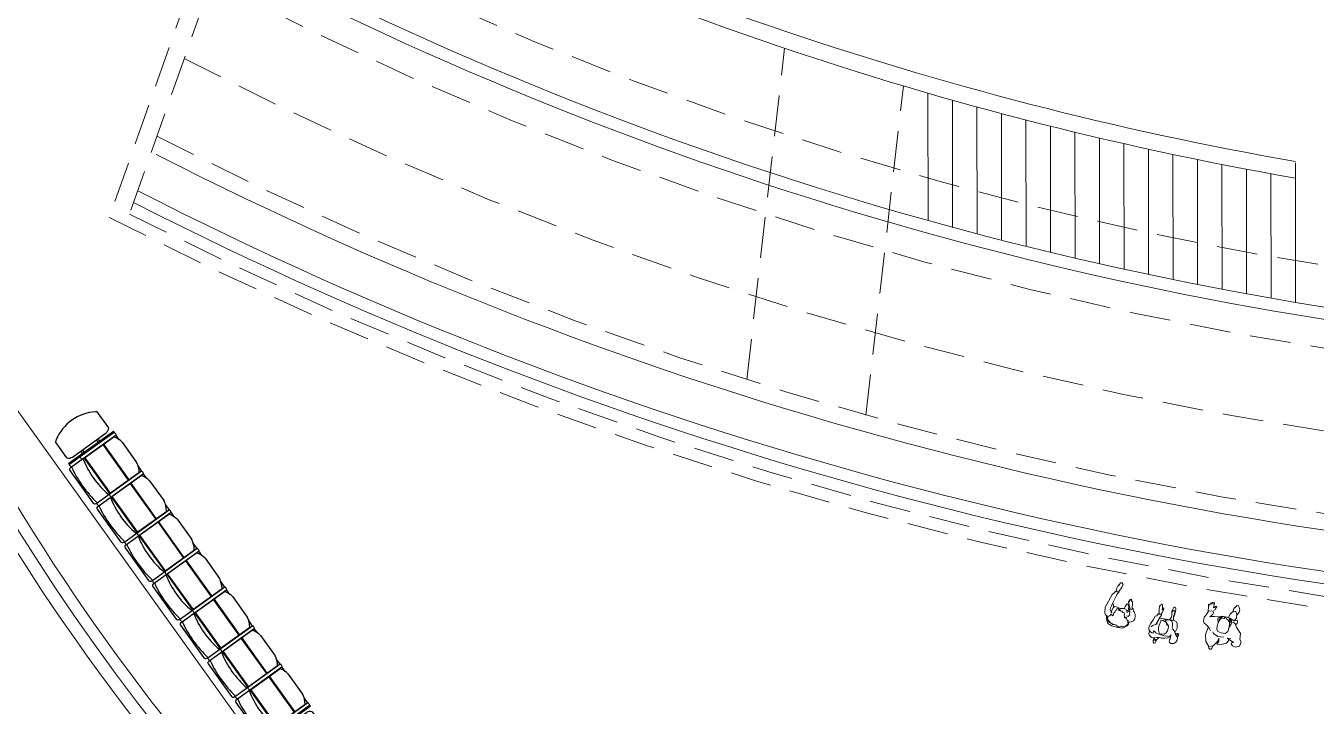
# Model space of a CAD drawing. Header units: millimetres. Extents: x 383 to 523, y 252 to 344.
# Drawn here: x 405.59 to 421.4, y 281.05 to 289.38 of the extents above; entities that cross this region are included whole.
import ezdxf

# ---------------------------------------------------------------- set-up
doc = ezdxf.new("R2010")
doc.units = ezdxf.units.MM
doc.header["$MEASUREMENT"] = 0
doc.linetypes.add('ACAD_ISO02W100', pattern=[15, 12, -3])
doc.linetypes.add('DASHED', pattern=[0.75, 0.5, -0.25])
doc.layers.add('cubierta', color=1, linetype='ACAD_ISO02W100', lineweight=15)
doc.layers.add('muros', color=5, linetype='Continuous', lineweight=30)
doc.layers.add('muebles', color=193, linetype='Continuous')

# ---------------------------------------------------------------- blocks, each defined once
blk = doc.blocks.new('banca')
at = {"layer": 'muebles'}
for p, q in [((-1.501, 0), (-1.991, 0)), ((-0.921, 0), (-1.411, 0)), ((-0.338, 0), (-0.828, 0)), ((0.245, 0), (-0.245, 0)), ((0.828, 0), (0.338, 0)), ((1.411, 0), (0.921, 0)), ((-2.138, -0.061), (-2.378, -0.061)), ((-2.108, -0.121), (-2.108, -0.631)), ((-2.068, -0.04), (-2.068, -0.712)), ((-2.056, -0.037), (-2.065, -0.037)), ((-2.056, -0.063), (-2.056, -0.037)), ((-2.056, -0.063), (-2.056, -0.713)), ((-2.016, -0.025), (-2.016, -0.716)), ((-1.476, -0.025), (-1.476, -0.716)), ((-1.436, -0.025), (-1.436, -0.716)), ((-0.896, -0.025), (-0.896, -0.716)), ((-0.856, -0.026), (-0.856, -0.716)), ((-0.313, -0.025), (-0.313, -0.716)), ((-0.273, -0.026), (-0.273, -0.716)), ((0.27, -0.025), (0.27, -0.716)), ((0.31, -0.026), (0.31, -0.716)), ((0.853, -0.025), (0.853, -0.716)), ((0.893, -0.026), (0.893, -0.716)), ((1.436, -0.025), (1.436, -0.716)), ((1.476, -0.026), (1.476, -0.716)), ((1.991, -0.003), (1.501, -0.003)), ((2.016, -0.03), (2.016, -0.719)), ((2.056, -0.043), (2.056, -0.04)), ((2.056, -0.04), (2.065, -0.041)), ((2.056, -0.066), (2.056, -0.04)), ((2.056, -0.693), (2.056, -0.043)), ((2.056, -0.05), (2.056, -0.047)), ((2.056, -0.066), (2.056, -0.716)), ((2.068, -0.716), (2.068, -0.044)), ((2.108, -0.125), (2.108, -0.635)), ((2.138, -0.065), (2.378, -0.065)), ((-2.108, -0.247), (-2.068, -0.247)), ((-2.108, -0.273), (-2.068, -0.273)), ((-2.013, -0.214), (-2.013, -0.677)), ((-2.013, -0.231), (-1.479, -0.231)), ((-2.013, -0.239), (-1.479, -0.239)), ((-1.479, -0.214), (-1.479, -0.677)), ((-1.433, -0.214), (-1.433, -0.677)), ((-1.433, -0.231), (-0.899, -0.231)), ((-1.433, -0.239), (-0.899, -0.239)), ((-0.899, -0.214), (-0.899, -0.677)), ((-0.853, -0.214), (-0.853, -0.677)), ((-0.85, -0.231), (-0.316, -0.231)), ((-0.85, -0.239), (-0.316, -0.239)), ((-0.316, -0.214), (-0.316, -0.677)), ((-0.27, -0.214), (-0.27, -0.677)), ((-0.267, -0.231), (0.267, -0.231)), ((-0.267, -0.239), (0.267, -0.239)), ((0.267, -0.214), (0.267, -0.677)), ((0.313, -0.214), (0.313, -0.677)), ((0.316, -0.231), (0.85, -0.231)), ((0.316, -0.239), (0.85, -0.239)), ((0.85, -0.214), (0.85, -0.677)), ((0.896, -0.214), (0.896, -0.677)), ((0.899, -0.231), (1.433, -0.231)), ((0.899, -0.239), (1.433, -0.239)), ((1.433, -0.214), (1.433, -0.677)), ((1.479, -0.214), (1.479, -0.677)), ((2.013, -0.235), (1.479, -0.235)), ((2.013, -0.242), (1.479, -0.242)), ((2.013, -0.218), (2.013, -0.681)), ((2.108, -0.251), (2.068, -0.251)), ((2.108, -0.276), (2.068, -0.276)), ((-2.108, -0.48), (-2.068, -0.48)), ((-2.108, -0.505), (-2.068, -0.505)), ((-2.013, -0.513), (-1.479, -0.513)), ((-2.013, -0.521), (-1.479, -0.521)), ((-1.433, -0.513), (-0.899, -0.513)), ((-1.433, -0.521), (-0.899, -0.521)), ((-0.85, -0.513), (-0.316, -0.513)), ((-0.85, -0.521), (-0.316, -0.521)), ((-0.267, -0.513), (0.267, -0.513)), ((-0.267, -0.521), (0.267, -0.521)), ((0.316, -0.513), (0.85, -0.513)), ((0.316, -0.521), (0.85, -0.521)), ((0.899, -0.513), (1.433, -0.513)), ((0.899, -0.521), (1.433, -0.521)), ((2.013, -0.517), (1.479, -0.517)), ((2.013, -0.524), (1.479, -0.524)), ((2.108, -0.483), (2.068, -0.483)), ((2.108, -0.509), (2.068, -0.509)), ((-2.138, -0.691), (-2.378, -0.691)), ((-2.056, -0.716), (-2.065, -0.715)), ((-2.056, -0.713), (-2.056, -0.716)), ((-2.016, -0.712), (-1.943, -0.712)), ((-1.594, -0.723), (-1.896, -0.723)), ((-1.547, -0.712), (-1.476, -0.712)), ((-1.436, -0.712), (-1.363, -0.712)), ((-1.014, -0.723), (-1.316, -0.723)), ((-0.967, -0.712), (-0.896, -0.712)), ((-0.853, -0.712), (-0.78, -0.712)), ((-0.431, -0.723), (-0.733, -0.723)), ((-0.384, -0.712), (-0.313, -0.712)), ((-0.27, -0.712), (-0.197, -0.712)), ((0.152, -0.723), (-0.15, -0.723)), ((0.199, -0.712), (0.27, -0.712)), ((0.313, -0.712), (0.386, -0.712)), ((0.735, -0.723), (0.433, -0.723)), ((0.782, -0.712), (0.853, -0.712)), ((0.896, -0.712), (0.969, -0.712)), ((1.318, -0.723), (1.016, -0.723)), ((1.365, -0.712), (1.436, -0.712)), ((1.476, -0.716), (1.549, -0.716)), ((1.898, -0.726), (1.596, -0.726)), ((1.945, -0.716), (2.016, -0.716)), ((2.056, -0.693), (2.056, -0.719)), ((2.056, -0.716), (2.056, -0.719)), ((2.056, -0.719), (2.065, -0.719)), ((2.138, -0.695), (2.378, -0.695))]:
    blk.add_line(p, q, dxfattribs=at)
for points in [[(-2.065, -0.037), (-2.066, -0.037), (-2.066, -0.037), (-2.067, -0.037), (-2.067, -0.038), (-2.067, -0.038), (-2.067, -0.038), (-2.068, -0.038), (-2.068, -0.039), (-2.068, -0.039), (-2.068, -0.04)], [(2.065, -0.041), (2.066, -0.041), (2.066, -0.041), (2.067, -0.041), (2.067, -0.041), (2.067, -0.042), (2.068, -0.042), (2.068, -0.043), (2.068, -0.043), (2.068, -0.044)], [(-2.065, -0.715), (-2.066, -0.715), (-2.066, -0.715), (-2.067, -0.715), (-2.067, -0.715), (-2.067, -0.714), (-2.068, -0.714), (-2.068, -0.713), (-2.068, -0.713), (-2.068, -0.712)], [(2.065, -0.719), (2.066, -0.719), (2.066, -0.719), (2.067, -0.719), (2.067, -0.718), (2.067, -0.718), (2.067, -0.718), (2.068, -0.718), (2.068, -0.717), (2.068, -0.717), (2.068, -0.716)]]:
    blk.add_lwpolyline(points, dxfattribs=at)
for centre, radius, start, end in [((-1.991, -0.025), 0.025, 90, 180), ((-1.501, -0.025), 0.025, 0, 90), ((-1.411, -0.025), 0.025, 90, 180), ((-0.921, -0.025), 0.025, 0, 90), ((-0.828, -0.025), 0.025, 90, 180), ((-0.338, -0.025), 0.025, 0, 90), ((-0.245, -0.025), 0.025, 90, 180), ((0.245, -0.025), 0.025, 0, 90), ((0.338, -0.025), 0.025, 90, 180), ((0.828, -0.025), 0.025, 0, 90), ((0.921, -0.025), 0.025, 90, 180), ((1.411, -0.025), 0.025, 0, 90), ((-1.909, -0.376), 0.569, 148.6643, 211.6638), ((-2.321, -0.127), 0.0874, 130.8585, 149.9755), ((-2.195, -0.127), 0.0874, 3.9886, 49.1415), ((-2.036, -0.136), 0.101, 78.5788, 101.4212), ((-1.746, -1.423), 1.407, 78.9336, 101.0664), ((-1.456, -0.136), 0.101, 78.5788, 101.4212), ((-1.166, -1.423), 1.407, 78.9336, 101.0664), ((-0.876, -0.136), 0.101, 78.5788, 101.4212), ((-0.583, -1.423), 1.407, 78.9336, 101.0664), ((-0.293, -0.136), 0.101, 78.5788, 101.4212), ((0, -1.423), 1.407, 78.9336, 101.0664), ((0.29, -0.136), 0.101, 78.5788, 101.4212), ((0.583, -1.423), 1.407, 78.9336, 101.0664), ((0.873, -0.136), 0.101, 78.5788, 101.4212), ((1.166, -1.423), 1.407, 78.9336, 101.0664), ((1.456, -0.136), 0.101, 78.5788, 101.4212), ((1.501, -0.028), 0.025, 90, 180), ((1.746, -1.427), 1.407, 78.9336, 101.0664), ((1.991, -0.028), 0.025, 0, 90), ((2.036, -0.139), 0.101, 78.5788, 101.4212), ((2.195, -0.131), 0.0874, 130.8585, 176.0114), ((2.321, -0.131), 0.0874, 30.0245, 49.1415), ((1.909, -0.38), 0.569, 328.3362, 31.3357), ((-2.036, -0.128), 0.0699, 253.3653, 286.6347), ((-1.746, -1.257), 1.076, 75.4632, 104.5368), ((-1.456, -0.154), 0.0699, 253.3653, 286.6347), ((-1.166, -1.257), 1.076, 75.4632, 104.5368), ((-0.876, -0.154), 0.0699, 253.3653, 286.6347), ((-0.583, -1.257), 1.076, 75.4632, 104.5368), ((-0.293, -0.154), 0.0699, 253.3653, 286.6347), ((0, -1.257), 1.076, 75.4632, 104.5368), ((0.29, -0.154), 0.0699, 253.3653, 286.6347), ((0.583, -1.257), 1.076, 75.4632, 104.5368), ((0.873, -0.154), 0.0699, 253.3653, 286.6347), ((1.166, -1.257), 1.076, 75.4632, 104.5368), ((1.456, -0.154), 0.0699, 253.3653, 286.6347), ((1.746, -1.26), 1.076, 75.4632, 104.5368), ((2.036, -0.132), 0.0699, 253.3653, 286.6347), ((-2.195, -0.625), 0.0874, 310.8585, 356.0114), ((-2.036, -0.617), 0.101, 258.5788, 281.4212), ((-1.86, -0.457), 0.268, 235.1243, 262.1797), ((-1.626, -0.475), 0.25, 277.3038, 306.0114), ((-1.456, -0.617), 0.101, 258.5788, 281.4212), ((-1.456, -0.617), 0.101, 258.5788, 281.4212), ((-1.28, -0.457), 0.268, 235.1243, 262.1797), ((-1.046, -0.475), 0.25, 277.3038, 306.0114), ((-0.876, -0.617), 0.101, 258.5788, 281.4212), ((-0.876, -0.617), 0.101, 258.5788, 281.4212), ((-0.697, -0.457), 0.268, 235.1243, 262.1797), ((-0.463, -0.475), 0.25, 277.3038, 306.0114), ((-0.293, -0.617), 0.101, 258.5788, 281.4212), ((-0.293, -0.617), 0.101, 258.5788, 281.4212), ((-0.113, -0.457), 0.268, 235.1243, 262.1797), ((0.12, -0.475), 0.25, 277.3038, 306.0114), ((0.29, -0.617), 0.101, 258.5788, 281.4212), ((0.29, -0.617), 0.101, 258.5788, 281.4212), ((0.47, -0.457), 0.268, 235.1243, 262.1797), ((0.703, -0.475), 0.25, 277.3038, 306.0114), ((0.873, -0.617), 0.101, 258.5788, 281.4212), ((0.873, -0.617), 0.101, 258.5788, 281.4212), ((1.053, -0.457), 0.268, 235.1243, 262.1797), ((1.286, -0.475), 0.25, 277.3038, 306.0114), ((1.456, -0.617), 0.101, 258.5788, 281.4212), ((1.456, -0.617), 0.101, 258.5788, 281.4212), ((1.632, -0.461), 0.268, 235.0932, 262.2108), ((1.866, -0.479), 0.25, 277.3038, 306.0114), ((2.036, -0.62), 0.101, 258.5788, 281.4212), ((2.195, -0.629), 0.0874, 183.9886, 229.1415), ((2.321, -0.629), 0.0874, 310.8585, 325.6711)]:
    blk.add_arc(centre, radius, start, end, dxfattribs=at)
blk.add_solid([(2.056, -0.051), (2.056, -0.051), (2.056, -0.043)], dxfattribs=at)
blk = doc.blocks.new('h3')
at = {"layer": 'muebles', "lineweight": 0}
for p, q in [((-0.198, 0.108), (-0.149, 0.16)), ((-0.149, 0.16), (-0.066, 0.184)), ((-0.066, 0.184), (0.024, 0.173)), ((-0.007, 0.137), (0.019, 0.16)), ((0.019, 0.16), (0.042, 0.184)), ((0.042, 0.184), (0.064, 0.231)), ((0.064, 0.231), (0.088, 0.248)), ((0.088, 0.248), (0.134, 0.25)), ((0.134, 0.25), (0.176, 0.233)), ((0.157, 0.189), (0.168, 0.163)), ((0.167, 0.174), (0.157, 0.189)), ((0.195, 0.157), (0.167, 0.174)), ((0.168, 0.163), (0.173, 0.129)), ((0.176, 0.233), (0.22, 0.217)), ((0.22, 0.217), (0.231, 0.182)), ((0.23, 0.162), (0.222, 0.156)), ((0.269, 0.231), (0.223, 0.22)), ((0.231, 0.182), (0.23, 0.162)), ((0.241, 0.16), (0.256, 0.143)), ((0.302, 0.237), (0.269, 0.231)), ((0.275, 0.167), (0.332, 0.17)), ((0.281, 0.156), (0.275, 0.167)), ((0.296, 0.218), (0.303, 0.229)), ((0.321, 0.217), (0.296, 0.218)), ((0.303, 0.229), (0.302, 0.237)), ((0.313, 0.203), (0.322, 0.209)), ((0.333, 0.201), (0.313, 0.203)), ((0.316, 0.185), (0.335, 0.193)), ((0.333, 0.182), (0.316, 0.185)), ((0.322, 0.209), (0.321, 0.217)), ((0.332, 0.17), (0.338, 0.178)), ((0.335, 0.193), (0.333, 0.201)), ((0.338, 0.178), (0.333, 0.182)), ((-0.226, 0.09), (-0.22, 0.104)), ((-0.222, 0.074), (-0.226, 0.09)), ((-0.203, 0.066), (-0.222, 0.074)), ((-0.22, 0.104), (-0.198, 0.112)), ((-0.186, 0.066), (-0.203, 0.066)), ((-0.179, 0.06), (-0.198, 0.108)), ((-0.112, 0.02), (-0.179, 0.06)), ((-0.149, 0.02), (-0.11, 0.003)), ((-0.145, -0.019), (-0.149, 0.02)), ((-0.069, 0.013), (-0.112, 0.02)), ((-0.11, 0.003), (-0.069, 0.013)), ((-0.052, 0.033), (-0.03, 0.09)), ((-0.044, -0.042), (-0.052, 0.033)), ((-0.03, 0.09), (-0.013, 0.105)), ((0, 0), (0.008, 0.046)), ((0.005, -0.049), (0, 0)), ((0.008, 0.046), (0.03, 0.063)), ((0.03, 0.063), (0.066, 0.071)), ((0.066, 0.071), (0.108, 0.068)), ((0.108, 0.068), (0.143, 0.06)), ((0.115, 0.069), (0.164, 0.085)), ((0.157, 0.063), (0.115, 0.069)), ((0.143, 0.06), (0.165, 0.052)), ((0.198, 0.031), (0.157, 0.063)), ((0.164, 0.085), (0.182, 0.052)), ((0.165, 0.052), (0.175, 0.035)), ((0.173, 0.129), (0.184, 0.074)), ((0.175, 0.035), (0.179, 0.009)), ((0.179, 0.009), (0.192, 0.003)), ((0.181, 0.075), (0.198, 0.038)), ((0.182, 0.052), (0.181, 0.075)), ((0.184, 0.074), (0.198, 0.044)), ((0.192, 0.003), (0.197, -0.008)), ((0.222, 0.156), (0.195, 0.157)), ((0.198, 0.044), (0.204, -0.024)), ((0.256, 0.143), (0.277, 0.14)), ((0.277, 0.14), (0.294, 0.132)), ((0.302, 0.145), (0.281, 0.156)), ((0.294, 0.132), (0.302, 0.145)), ((-0.105, -0.093), (-0.145, -0.019)), ((-0.121, -0.17), (-0.102, -0.148)), ((-0.066, -0.11), (-0.105, -0.093)), ((-0.102, -0.148), (-0.082, -0.152)), ((-0.082, -0.152), (-0.077, -0.171)), ((-0.077, -0.171), (-0.047, -0.085)), ((-0.047, -0.085), (-0.041, -0.132)), ((0.036, -0.072), (0.005, -0.049)), ((0.09, -0.077), (0.036, -0.072)), ((0.137, -0.071), (0.09, -0.077)), ((0.094, -0.08), (0.157, -0.072)), ((0.154, -0.097), (0.094, -0.08)), ((0.148, -0.138), (0.113, -0.162)), ((0.157, -0.058), (0.137, -0.071)), ((0.16, -0.159), (0.143, -0.148)), ((0.164, -0.112), (0.148, -0.138)), ((0.182, -0.06), (0.154, -0.097)), ((0.173, -0.039), (0.157, -0.058)), ((0.157, -0.072), (0.198, -0.05)), ((0.187, -0.157), (0.16, -0.159)), ((0.181, -0.019), (0.173, -0.039)), ((0.197, -0.008), (0.181, -0.019)), ((0.187, -0.094), (0.181, -0.116)), ((0.181, -0.116), (0.19, -0.138)), ((0.184, -0.086), (0.182, -0.06)), ((0.198, -0.064), (0.184, -0.086)), ((0.219, -0.135), (0.186, -0.121)), ((0.2, -0.058), (0.187, -0.094)), ((0.197, -0.149), (0.187, -0.157)), ((0.19, -0.138), (0.197, -0.149)), ((0.204, -0.024), (0.2, -0.058)), ((0.209, -0.038), (0.248, -0.05)), ((0.266, -0.129), (0.219, -0.135)), ((0.247, -0.131), (0.297, -0.151)), ((0.248, -0.05), (0.272, -0.064)), ((0.297, -0.11), (0.266, -0.129)), ((0.272, -0.064), (0.296, -0.083)), ((0.299, -0.074), (0.282, -0.072)), ((0.296, -0.083), (0.297, -0.11)), ((0.297, -0.151), (0.33, -0.152)), ((0.327, -0.078), (0.299, -0.074)), ((0.354, -0.095), (0.327, -0.078)), ((0.33, -0.152), (0.359, -0.137)), ((0.371, -0.108), (0.354, -0.095)), ((0.359, -0.137), (0.373, -0.124)), ((0.373, -0.124), (0.371, -0.108)), ((-0.126, -0.211), (-0.121, -0.17)), ((-0.102, -0.255), (-0.126, -0.211)), ((-0.05, -0.261), (-0.102, -0.255)), ((-0.022, -0.24), (-0.05, -0.261)), ((0.05, -0.229), (-0.022, -0.24)), ((0.113, -0.162), (0.05, -0.229))]:
    blk.add_line(p, q, dxfattribs=at)
blk = doc.blocks.new('m2')
at = {"layer": 'muebles', "lineweight": 0}
for p, q in [((-0.193, 0.141), (-0.183, 0.16)), ((-0.183, 0.16), (-0.168, 0.181)), ((-0.168, 0.181), (-0.153, 0.189)), ((-0.153, 0.189), (-0.125, 0.188)), ((-0.137, 0.155), (-0.126, 0.18)), ((-0.126, 0.18), (-0.11, 0.199)), ((-0.11, 0.199), (-0.082, 0.207)), ((-0.082, 0.207), (-0.035, 0.199)), ((-0.059, 0.185), (-0.061, 0.18)), ((-0.061, 0.18), (-0.048, 0.168)), ((-0.048, 0.168), (-0.032, 0.149)), ((-0.035, 0.199), (0.023, 0.18)), ((0.023, 0.18), (0.07, 0.165)), ((0.07, 0.165), (0.081, 0.149)), ((-0.254, 0.099), (-0.252, 0.104)), ((-0.245, 0.089), (-0.254, 0.099)), ((-0.252, 0.104), (-0.242, 0.114)), ((-0.225, 0.082), (-0.245, 0.089)), ((-0.242, 0.114), (-0.218, 0.119)), ((-0.201, 0.079), (-0.225, 0.082)), ((-0.211, 0.108), (-0.222, 0.105)), ((-0.21, 0.089), (-0.22, 0.093)), ((-0.218, 0.119), (-0.193, 0.116)), ((-0.197, 0.115), (-0.211, 0.108)), ((-0.204, 0.083), (-0.21, 0.089)), ((-0.205, 0.089), (-0.204, 0.103)), ((-0.193, 0.07), (-0.205, 0.089)), ((-0.204, 0.103), (-0.191, 0.117)), ((-0.188, 0.117), (-0.193, 0.141)), ((-0.172, 0.059), (-0.193, 0.07)), ((-0.176, 0.087), (-0.188, 0.117)), ((-0.168, 0.053), (-0.176, 0.087)), ((-0.169, 0.025), (-0.168, 0.053)), ((-0.161, -0.014), (-0.169, 0.025)), ((-0.135, 0.14), (-0.137, 0.155)), ((-0.136, 0), (-0.132, 0.067)), ((-0.13, -0.039), (-0.136, 0)), ((-0.114, 0.139), (-0.135, 0.14)), ((-0.132, 0.067), (-0.124, 0.107)), ((-0.114, 0.071), (-0.128, 0.056)), ((-0.128, 0.056), (-0.123, 0.029)), ((-0.124, 0.107), (-0.104, 0.136)), ((-0.123, 0.029), (-0.115, 0.014)), ((-0.115, 0.014), (-0.116, 0.001)), ((-0.116, 0.001), (-0.094, -0.014)), ((-0.104, 0.136), (-0.114, 0.139)), ((-0.085, 0.085), (-0.114, 0.071)), ((-0.053, 0.094), (-0.085, 0.085)), ((-0.024, 0.093), (-0.053, 0.094)), ((-0.032, 0.149), (-0.026, 0.133)), ((-0.026, 0.133), (-0.014, 0.116)), ((0.042, 0.114), (-0.024, 0.133)), ((0.006, 0.086), (-0.024, 0.093)), ((0, 0), (0.031, 0.014)), ((0.003, -0.006), (0, 0)), ((0.023, 0.083), (0.006, 0.086)), ((0.013, -0.005), (0.02, 0.003)), ((0.02, 0.003), (0.024, 0.011)), ((0.031, 0.085), (0.023, 0.083)), ((0.038, 0.086), (0.031, 0.085)), ((0.031, 0.014), (0.038, 0.037)), ((0.034, 0.019), (0.044, 0.025)), ((0.034, 0.018), (0.034, 0.019)), ((0.042, 0.078), (0.038, 0.086)), ((0.038, 0.037), (0.045, 0.058)), ((0.042, 0.032), (0.039, 0.034)), ((0.06, 0.111), (0.042, 0.114)), ((0.045, 0.058), (0.042, 0.078)), ((0.045, 0.029), (0.042, 0.032)), ((0.044, 0.025), (0.045, 0.029)), ((0.05, 0.111), (0.06, 0.101)), ((0.063, 0.052), (0.058, 0.032)), ((0.058, 0.032), (0.06, 0.012)), ((0.088, 0.099), (0.06, 0.111)), ((0.06, 0.101), (0.066, 0.088)), ((0.06, 0.012), (0.07, -0.021)), ((0.066, 0.088), (0.063, 0.052)), ((0.065, 0.054), (0.07, 0.025)), ((0.07, 0.025), (0.073, -0.025)), ((0.081, 0.149), (0.108, 0.138)), ((0.104, 0.093), (0.088, 0.099)), ((0.111, 0.097), (0.104, 0.093)), ((0.107, 0.134), (0.111, 0.115)), ((0.111, 0.103), (0.107, 0.099)), ((0.108, 0.138), (0.115, 0.126)), ((0.111, 0.115), (0.111, 0.103)), ((0.116, 0.099), (0.111, 0.097)), ((0.115, 0.126), (0.142, 0.131)), ((0.131, 0.096), (0.116, 0.099)), ((0.142, 0.089), (0.131, 0.096)), ((0.142, 0.131), (0.166, 0.14)), ((0.169, 0.086), (0.142, 0.089)), ((0.166, 0.103), (0.162, 0.1)), ((0.162, 0.1), (0.186, 0.095)), ((0.166, 0.14), (0.198, 0.141)), ((0.194, 0.105), (0.166, 0.103)), ((0.194, 0.087), (0.169, 0.086)), ((0.186, 0.095), (0.197, 0.092)), ((0.226, 0.11), (0.194, 0.105)), ((0.197, 0.092), (0.194, 0.087)), ((0.198, 0.141), (0.213, 0.14)), ((0.213, 0.14), (0.216, 0.137)), ((0.216, 0.137), (0.223, 0.134)), ((0.223, 0.134), (0.226, 0.127)), ((0.226, 0.127), (0.232, 0.126)), ((0.23, 0.119), (0.226, 0.11)), ((0.234, 0.122), (0.23, 0.119)), ((0.232, 0.126), (0.234, 0.122)), ((-0.208, -0.103), (-0.197, -0.083)), ((-0.197, -0.138), (-0.208, -0.103)), ((-0.197, -0.083), (-0.184, -0.073)), ((-0.177, -0.159), (-0.197, -0.138)), ((-0.184, -0.073), (-0.167, -0.076)), ((-0.167, -0.076), (-0.153, -0.079)), ((-0.148, -0.046), (-0.161, -0.014)), ((-0.153, -0.079), (-0.133, -0.078)), ((-0.125, -0.079), (-0.148, -0.046)), ((-0.133, -0.078), (-0.102, -0.074)), ((-0.128, -0.058), (-0.13, -0.039)), ((-0.117, -0.071), (-0.128, -0.058)), ((-0.102, -0.074), (-0.117, -0.071)), ((-0.099, -0.147), (-0.117, -0.161)), ((-0.109, -0.156), (-0.097, -0.168)), ((-0.086, -0.131), (-0.099, -0.147)), ((-0.094, -0.014), (-0.068, -0.024)), ((-0.073, -0.122), (-0.086, -0.131)), ((-0.066, -0.152), (-0.086, -0.133)), ((-0.082, -0.128), (-0.075, -0.13)), ((-0.079, -0.149), (-0.066, -0.156)), ((-0.067, -0.165), (-0.079, -0.149)), ((-0.074, -0.127), (-0.076, -0.124)), ((-0.075, -0.13), (-0.074, -0.127)), ((-0.048, -0.109), (-0.073, -0.122)), ((-0.068, -0.024), (-0.037, -0.027)), ((-0.066, -0.156), (-0.066, -0.152)), ((-0.042, -0.122), (-0.058, -0.118)), ((-0.027, -0.076), (-0.048, -0.109)), ((-0.005, -0.129), (-0.042, -0.122)), ((-0.037, -0.027), (-0.016, -0.023)), ((-0.014, -0.072), (-0.022, -0.074)), ((-0.016, -0.023), (-0.003, -0.019)), ((0.01, -0.067), (-0.014, -0.072)), ((0.05, -0.117), (-0.005, -0.129)), ((-0.003, -0.019), (0.005, -0.012)), ((0.005, -0.012), (0.003, -0.006)), ((0.005, -0.009), (0.013, -0.005)), ((0.034, -0.061), (0.01, -0.067)), ((0.06, -0.046), (0.034, -0.061)), ((0.066, -0.105), (0.05, -0.117)), ((0.07, -0.021), (0.06, -0.046)), ((0.077, -0.071), (0.066, -0.105)), ((0.073, -0.025), (0.077, -0.071)), ((0.075, -0.017), (0.09, -0.025)), ((0.103, -0.058), (0.079, -0.063)), ((0.09, -0.025), (0.109, -0.03)), ((0.123, -0.054), (0.103, -0.058)), ((0.109, -0.03), (0.133, -0.028)), ((0.118, -0.057), (0.142, -0.061)), ((0.139, -0.054), (0.123, -0.054)), ((0.133, -0.028), (0.158, -0.024)), ((0.157, -0.059), (0.139, -0.054)), ((0.142, -0.061), (0.182, -0.064)), ((0.177, -0.058), (0.157, -0.059)), ((0.158, -0.024), (0.179, -0.028)), ((0.177, -0.02), (0.16, -0.023)), ((0.199, -0.02), (0.177, -0.02)), ((0.193, -0.052), (0.177, -0.058)), ((0.179, -0.028), (0.193, -0.035)), ((0.182, -0.064), (0.219, -0.057)), ((0.193, -0.035), (0.196, -0.043)), ((0.196, -0.043), (0.193, -0.052)), ((0.223, -0.027), (0.199, -0.02)), ((0.219, -0.057), (0.237, -0.045)), ((0.237, -0.036), (0.223, -0.027)), ((0.237, -0.045), (0.237, -0.036)), ((-0.147, -0.166), (-0.177, -0.159)), ((-0.117, -0.161), (-0.147, -0.166)), ((-0.097, -0.168), (-0.092, -0.166)), ((-0.095, -0.159), (-0.084, -0.168)), ((-0.092, -0.166), (-0.095, -0.159)), ((-0.084, -0.168), (-0.079, -0.165)), ((-0.082, -0.16), (-0.071, -0.167)), ((-0.079, -0.165), (-0.082, -0.16)), ((-0.071, -0.167), (-0.067, -0.165))]:
    blk.add_line(p, q, dxfattribs=at)
blk = doc.blocks.new('m3')
at = {"layer": 'muebles', "lineweight": 0}
for p, q in [((-0.097, 0.109), (-0.094, 0.179)), ((-0.094, 0.179), (-0.077, 0.232)), ((-0.077, 0.232), (-0.029, 0.264)), ((-0.074, 0.172), (-0.069, 0.183)), ((-0.074, 0.166), (-0.074, 0.172)), ((-0.071, 0.159), (-0.074, 0.166)), ((-0.069, 0.151), (-0.071, 0.159)), ((-0.069, 0.183), (-0.065, 0.186)), ((-0.066, 0.201), (-0.062, 0.203)), ((-0.064, 0.198), (-0.066, 0.201)), ((-0.065, 0.186), (-0.061, 0.19)), ((-0.061, 0.19), (-0.064, 0.198)), ((-0.062, 0.218), (-0.063, 0.209)), ((-0.047, 0.245), (-0.062, 0.218)), ((-0.062, 0.203), (-0.061, 0.202)), ((-0.061, 0.202), (-0.058, 0.209)), ((-0.058, 0.214), (-0.046, 0.216)), ((-0.058, 0.209), (-0.058, 0.214)), ((-0.025, 0.255), (-0.047, 0.245)), ((-0.046, 0.216), (-0.045, 0.226)), ((-0.045, 0.226), (-0.041, 0.236)), ((-0.041, 0.236), (-0.028, 0.247)), ((-0.029, 0.264), (0.017, 0.273)), ((-0.028, 0.247), (-0.018, 0.253)), ((0, 0.264), (-0.025, 0.255)), ((-0.018, 0.253), (-0.006, 0.252)), ((-0.01, 0.251), (-0.004, 0.253)), ((-0.006, 0.252), (0.011, 0.247)), ((-0.004, 0.253), (0.012, 0.27)), ((0.011, 0.247), (0.02, 0.239)), ((0.012, 0.27), (0.02, 0.287)), ((0.02, 0.287), (0.037, 0.3)), ((0.02, 0.239), (0.028, 0.228)), ((0.035, 0.207), (0.027, 0.206)), ((0.027, 0.206), (0.033, 0.198)), ((0.028, 0.228), (0.044, 0.224)), ((0.033, 0.198), (0.04, 0.193)), ((0.04, 0.208), (0.035, 0.207)), ((0.037, 0.3), (0.06, 0.307)), ((0.046, 0.215), (0.04, 0.208)), ((0.04, 0.193), (0.05, 0.193)), ((0.044, 0.224), (0.046, 0.215)), ((0.05, 0.193), (0.063, 0.193)), ((0.06, 0.307), (0.08, 0.306)), ((0.063, 0.193), (0.073, 0.188)), ((0.064, 0.217), (0.074, 0.227)), ((0.067, 0.226), (0.064, 0.217)), ((0.079, 0.236), (0.067, 0.226)), ((0.073, 0.188), (0.077, 0.183)), ((0.074, 0.227), (0.095, 0.227)), ((0.077, 0.183), (0.086, 0.183)), ((0.093, 0.245), (0.079, 0.236)), ((0.08, 0.306), (0.108, 0.313)), ((0.086, 0.183), (0.099, 0.182)), ((0.117, 0.247), (0.093, 0.245)), ((0.095, 0.227), (0.124, 0.217)), ((0.099, 0.182), (0.104, 0.175)), ((0.104, 0.175), (0.107, 0.171)), ((0.107, 0.171), (0.119, 0.169)), ((0.108, 0.313), (0.151, 0.303)), ((0.144, 0.244), (0.117, 0.247)), ((0.119, 0.169), (0.125, 0.167)), ((0.124, 0.217), (0.144, 0.2)), ((0.125, 0.167), (0.132, 0.158)), ((0.132, 0.158), (0.133, 0.146)), ((0.135, 0.214), (0.154, 0.218)), ((0.147, 0.181), (0.138, 0.133)), ((0.184, 0.237), (0.144, 0.244)), ((0.144, 0.2), (0.147, 0.181)), ((0.151, 0.303), (0.281, 0.268)), ((0.154, 0.218), (0.173, 0.228)), ((0.173, 0.228), (0.179, 0.234)), ((0.272, 0.214), (0.184, 0.237)), ((0.294, 0.211), (0.272, 0.214)), ((0.281, 0.268), (0.315, 0.243)), ((0.331, 0.194), (0.294, 0.211)), ((0.315, 0.243), (0.331, 0.235)), ((0.335, 0.226), (0.327, 0.218)), ((0.327, 0.218), (0.329, 0.203)), ((0.329, 0.203), (0.333, 0.2)), ((0.331, 0.235), (0.336, 0.228)), ((0.34, 0.195), (0.331, 0.194)), ((0.336, 0.228), (0.348, 0.227)), ((0.344, 0.197), (0.34, 0.195)), ((0.375, 0.182), (0.344, 0.197)), ((0.348, 0.227), (0.362, 0.234)), ((0.362, 0.234), (0.396, 0.227)), ((0.398, 0.175), (0.375, 0.182)), ((0.396, 0.227), (0.414, 0.217)), ((0.427, 0.165), (0.398, 0.175)), ((0.414, 0.217), (0.408, 0.215)), ((0.408, 0.215), (0.444, 0.202)), ((0.432, 0.173), (0.427, 0.165)), ((0.44, 0.173), (0.432, 0.173)), ((0.44, 0.179), (0.44, 0.173)), ((0.449, 0.179), (0.44, 0.179)), ((0.445, 0.197), (0.441, 0.195)), ((0.441, 0.195), (0.449, 0.188)), ((0.444, 0.202), (0.445, 0.197)), ((0.449, 0.188), (0.449, 0.179)), ((-0.087, 0.044), (-0.097, 0.109)), ((-0.048, -0.001), (-0.087, 0.044)), ((-0.085, 0.087), (-0.083, 0.092)), ((-0.082, 0.081), (-0.085, 0.087)), ((-0.083, 0.107), (-0.079, 0.118)), ((-0.083, 0.092), (-0.083, 0.107)), ((-0.074, 0.075), (-0.082, 0.081)), ((-0.079, 0.118), (-0.072, 0.128)), ((-0.068, 0.069), (-0.074, 0.075)), ((-0.072, 0.128), (-0.069, 0.141)), ((-0.072, 0.052), (-0.07, 0.057)), ((-0.072, 0.043), (-0.072, 0.052)), ((-0.066, 0.035), (-0.072, 0.043)), ((-0.07, 0.057), (-0.066, 0.06)), ((-0.069, 0.141), (-0.069, 0.151)), ((-0.066, 0.06), (-0.068, 0.069)), ((-0.06, 0.027), (-0.066, 0.035)), ((-0.055, 0.02), (-0.06, 0.027)), ((-0.054, 0.013), (-0.055, 0.02)), ((-0.054, 0.006), (-0.054, 0.013)), ((-0.053, 0.007), (-0.054, 0.006)), ((-0.05, 0.009), (-0.053, 0.007)), ((-0.04, 0.006), (-0.05, 0.009)), ((-0.029, -0.001), (-0.04, 0.006)), ((0.007, 0.002), (-0.007, -0.002)), ((0.01, 0.003), (0.007, 0.002)), ((0.014, 0.001), (0.01, 0.003)), ((0.022, 0.019), (0.014, 0.013)), ((0.014, 0.013), (0.019, 0.004)), ((0.02, 0.001), (0.014, 0.001)), ((0.019, 0.004), (0.02, 0.001)), ((0.03, 0.019), (0.022, 0.019)), ((0.046, 0.029), (0.03, 0.019)), ((0.045, 0.054), (0.039, 0.053)), ((0.039, 0.053), (0.039, 0.043)), ((0.039, 0.043), (0.046, 0.039)), ((0.057, 0.056), (0.045, 0.054)), ((0.046, 0.039), (0.047, 0.041)), ((0.052, 0.037), (0.046, 0.029)), ((0.047, 0.041), (0.052, 0.037)), ((0.065, 0.063), (0.057, 0.056)), ((0.073, 0.064), (0.065, 0.063)), ((0.068, 0.026), (0.067, 0.015)), ((0.067, 0.015), (0.078, 0.008)), ((0.076, 0.032), (0.068, 0.026)), ((0.077, 0.063), (0.073, 0.064)), ((0.089, 0.065), (0.077, 0.063)), ((0.078, 0.008), (0.087, -0.001)), ((0.087, -0.001), (0.104, 0.004)), ((0.096, 0.072), (0.089, 0.065)), ((0.097, 0.077), (0.096, 0.072)), ((0.102, 0.094), (0.097, 0.086)), ((0.097, 0.086), (0.097, 0.077)), ((0.111, 0.106), (0.102, 0.094)), ((0.104, 0.004), (0.118, 0.006)), ((0.129, 0.044), (0.107, 0.034)), ((0.115, 0.145), (0.111, 0.137)), ((0.111, 0.14), (0.112, 0.138)), ((0.111, 0.137), (0.111, 0.124)), ((0.111, 0.124), (0.114, 0.116)), ((0.112, 0.117), (0.111, 0.117)), ((0.114, 0.116), (0.111, 0.106)), ((0.112, 0.138), (0.118, 0.135)), ((0.118, 0.124), (0.112, 0.117)), ((0.125, 0.147), (0.115, 0.145)), ((0.118, 0.135), (0.124, 0.129)), ((0.124, 0.129), (0.118, 0.124)), ((0.118, 0.006), (0.129, 0.007)), ((0.129, 0.018), (0.122, 0.007)), ((0.133, 0.146), (0.125, 0.147)), ((0.146, 0.056), (0.129, 0.044)), ((0.135, 0.044), (0.129, 0.018)), ((0.129, 0.007), (0.158, 0.019)), ((0.134, 0.028), (0.179, 0.033)), ((0.138, 0.133), (0.148, 0.083)), ((0.148, 0.083), (0.146, 0.056)), ((0.175, 0.078), (0.152, 0.079)), ((0.158, 0.019), (0.169, 0.016)), ((0.159, 0.016), (0.159, 0.005)), ((0.159, 0.005), (0.164, -0.007)), ((0.169, 0.016), (0.204, 0.033)), ((0.206, 0.069), (0.175, 0.078)), ((0.179, 0.033), (0.208, 0.05)), ((0.204, 0.033), (0.243, 0.052)), ((0.216, 0.062), (0.206, 0.069)), ((0.208, 0.05), (0.216, 0.062)), ((0.253, 0.003), (0.237, -0.001)), ((0.243, 0.052), (0.248, 0.05)), ((0.248, 0.05), (0.243, 0.04)), ((0.243, 0.04), (0.256, 0.047)), ((0.277, 0.023), (0.252, 0.013)), ((0.252, 0.013), (0.264, 0.014)), ((0.261, 0.008), (0.253, 0.003)), ((0.256, 0.047), (0.262, 0.045)), ((0.262, 0.045), (0.258, 0.037)), ((0.258, 0.037), (0.273, 0.043)), ((0.264, 0.014), (0.261, 0.008)), ((0.273, 0.043), (0.276, 0.037)), ((0.276, 0.037), (0.274, 0.032)), ((0.274, 0.032), (0.279, 0.03)), ((0.279, 0.03), (0.277, 0.023)), ((-0.023, -0.012), (-0.048, -0.001)), ((-0.016, -0.006), (-0.029, -0.001)), ((0.005, -0.017), (-0.023, -0.012)), ((-0.007, -0.002), (-0.016, -0.006)), ((0.001, -0.012), (-0.002, -0.004)), ((0.011, -0.037), (0.001, -0.012)), ((0.031, -0.065), (0.011, -0.037)), ((0.06, -0.074), (0.031, -0.065)), ((0.083, -0.073), (0.06, -0.074)), ((0.112, -0.063), (0.083, -0.073)), ((0.142, -0.046), (0.112, -0.063)), ((0.146, -0.035), (0.142, -0.046)), ((0.175, -0.022), (0.146, -0.035)), ((0.164, -0.007), (0.168, -0.016)), ((0.178, -0.01), (0.175, -0.022)), ((0.194, -0.007), (0.178, -0.01)), ((0.214, -0.007), (0.194, -0.007)), ((0.237, -0.001), (0.214, -0.007))]:
    blk.add_line(p, q, dxfattribs=at)

msp = doc.modelspace()

# ---------------------------------------------------------------- linework, layer by layer
at = {"layer": 'cubierta', "linetype": 'ACAD_ISO02W100', "lineweight": 18, "ltscale": 0.2}
msp.add_arc((428.383, 297.242), 32.252, 181.8805, 44.9344, dxfattribs=at)
at = {"layer": 'muros', "linetype": 'DASHED', "lineweight": 18}
for p, q in [((408.343, 291.948), (406.616, 287.037)), ((408.54, 291.843), (406.864, 287.079)), ((414.426, 285.052), (414.889, 289.108)), ((415.886, 284.616), (416.346, 288.647))]:
    msp.add_line(p, q, dxfattribs=at)
at = {"layer": 'muros', "lineweight": 18}
for p, q in [((416.369, 288.848), (416.37, 288.854)), ((416.649, 286.999), (416.646, 288.559)), ((416.949, 286.916), (416.946, 288.473)), ((417.249, 286.836), (417.247, 288.39)), ((417.549, 286.758), (417.547, 288.309)), ((417.849, 286.683), (417.847, 288.231)), ((418.149, 286.61), (418.147, 288.154)), ((418.449, 286.538), (418.447, 288.081)), ((418.749, 286.47), (418.747, 288.009)), ((419.05, 286.403), (419.047, 287.94)), ((419.35, 286.338), (419.347, 287.873)), ((419.65, 286.276), (419.647, 287.809)), ((419.95, 286.216), (419.948, 287.746)), ((420.25, 286.158), (420.248, 287.686)), ((420.55, 286.103), (420.548, 287.629)), ((421.15, 285.998), (421.148, 287.708)), ((420.85, 286.049), (420.848, 287.573)), ((409.571, 278.99), (404.753, 285.699))]:
    msp.add_line(p, q, dxfattribs=at)
for centre, radius, start, end in [((428.031, 297.243), 26.544, 180, 0.0035), ((428.4, 329.213), 42.119, 241.97, 260.0851), ((428.4, 329.213), 42.319, 241.7099, 260.1328), ((428.4, 329.213), 43.819, 242.308, 265.6167), ((428.4, 329.213), 43.969, 242.3366, 265.632), ((428.4, 329.213), 46.519, 242.8773, 267.1409), ((428.4, 329.213), 47.019, 242.8773, 267.1409), ((428.4, 329.213), 47.169, 242.9021, 267.3327), ((428.031, 297.243), 26.7, 207.3812, 223.992), ((428.031, 297.243), 26.4, 207.6415, 223.7317)]:
    msp.add_arc(centre, radius, start, end, dxfattribs=at)
at = {"layer": 'muros', "linetype": 'DASHED', "lineweight": 18}
for radius, start, end in [(43.319, 242.2114, 297.7461), (44.319, 242.4025, 297.556), (45.319, 242.585, 297.3743), (46.319, 242.7595, 297.2006), (47.469, 242.6831, 297.2779), (47.319, 242.9267, 297.0343)]:
    msp.add_arc((428.4, 329.213), radius, start, end, dxfattribs=at)

# ---------------------------------------------------------------- block references
at = {"layer": 'muebles', "linetype": 'Continuous', "rotation": 76.01981213630454}
for name, p in [('m3', (419.096, 282.084)), ('h3', (420.241, 281.951)), ('m2', (419.574, 282.046))]:
    msp.add_blockref(name, p, dxfattribs=at)
at = {"layer": 'muros', "rotation": 125.6814011132851}
msp.add_blockref('banca', (407.292, 282.319), dxfattribs=at)

doc.saveas('drawing.dxf')
